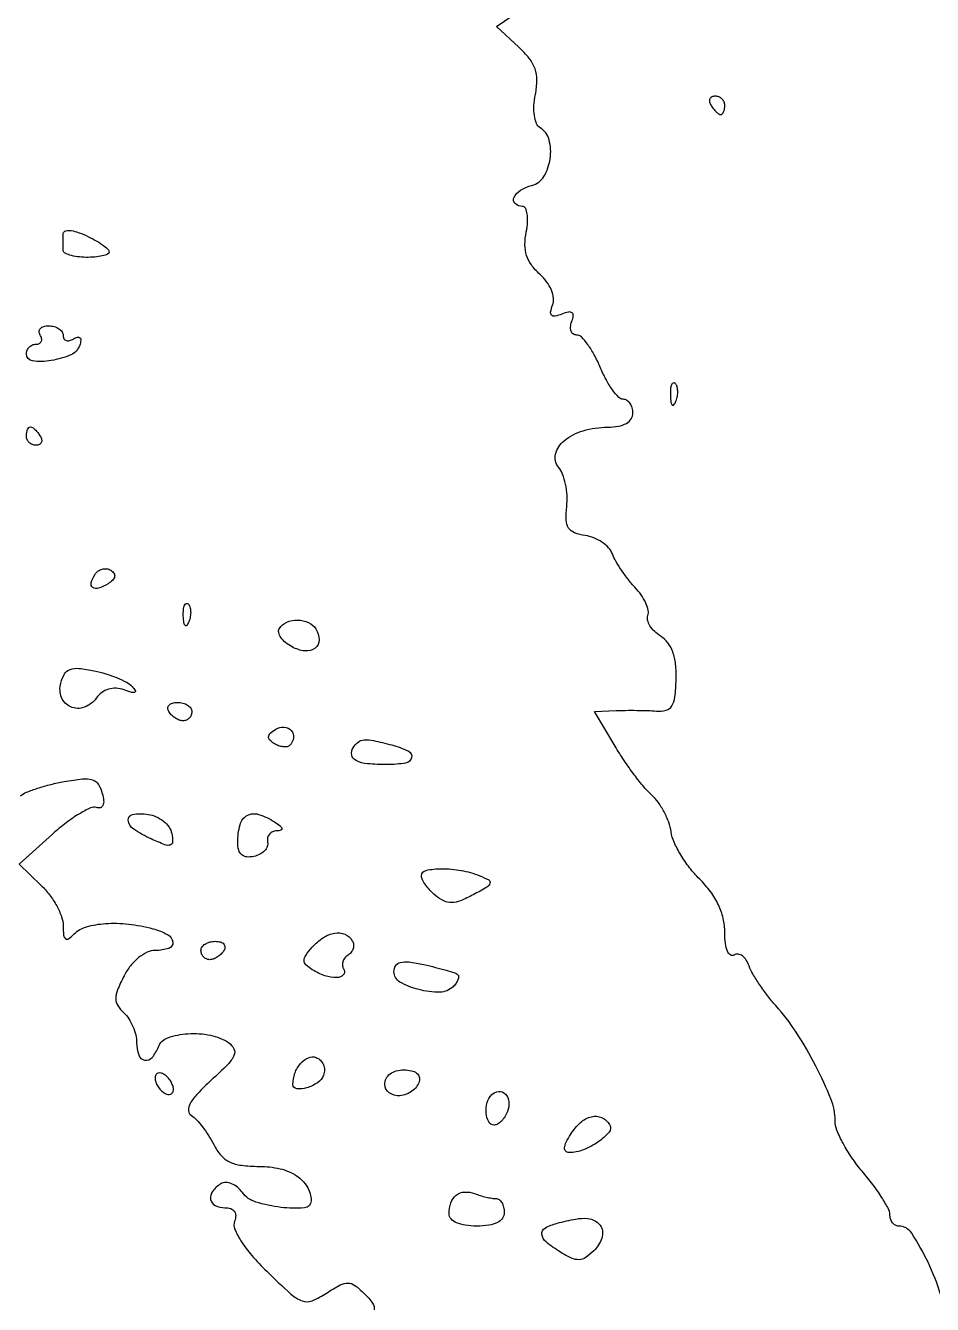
# Model space of a CAD drawing. Extents: x 0 to 4160, y 0 to 3120.
# Drawn here: x 141.9 to 240.6, y 1901.5 to 2040.7 of the extents above; entities that cross this region are included whole.
import ezdxf

# ---------------------------------------------------------------- set-up
doc = ezdxf.new("R2010")
doc.units = 0

msp = doc.modelspace()

# ---------------------------------------------------------------- linework, layer by layer
for points in [[(4159.499279, 606.274193, 0.000001), (4159.667734, 974.478125, 0.000057)], [(757.647081, 3119.740147, 0.000002), (520.492565, 3119.487217, 0.4139)], [(1964.75, 0.149832, 0.000016), (2717.930904, 0.232101, 0.000028), (3351.473438, 0.357111)], [(241.475157, 1902.59475, 0.035686), (240.110028, 1906.06063, 0.032521), (238.335102, 1909.222059, 0.253798), (236.901224, 1910, -0.135803), (236.554326, 1910.09599, -0.096587), (236.252796, 1910.367188, -0.083619), (236.04248, 1910.772272, -0.069997), (235.959359, 1911.25, 0.116021), (235.774757, 1911.93426, 0.018104), (235.061345, 1913.149841, 0.019321), (234.095411, 1914.545021, 0.015763), (232.959359, 1915.962226, -0.02641), (231.826725, 1917.43848, -0.027287), (230.869312, 1919.010369, -0.028319), (230.195973, 1920.456019, -0.095102), (230, 1921.477035, 0.095359), (229.545841, 1923.836698, 0.023929), (227.911523, 1927.417858, 0.025173), (225.776019, 1931.09353, 0.039116), (223.544198, 1934, -0.019096), (222.635508, 1935.090177, -0.016568), (221.766558, 1936.298306, -0.016881), (221.052755, 1937.445383, -0.04599), (220.653655, 1938.313382, 0.059453), (220.334482, 1938.96114, 0.092265), (219.906163, 1939.411253, 0.12386), (219.440956, 1939.596917, 0.173417), (219.007063, 1939.504365, -0.295508), (218.610299, 1939.512733, -0.148055), (218.281094, 1939.918941, -0.069557), (218.06605, 1940.767471, -0.027336), (218, 1941.974687, 0.057472), (217.82499, 1943.492237, 0.053177), (217.308132, 1944.972703, 0.049369), (216.447325, 1946.406137, 0.038044), (215.25, 1947.783704, -0.033477), (214.17238, 1949.000937, -0.028868), (213.207801, 1950.410896, -0.029927), (212.482378, 1951.796065, -0.070723), (212.159534, 1952.912962, 0.052362), (211.899747, 1953.952893, 0.034264), (211.397737, 1955.083309, 0.034351), (210.748961, 1956.129466, 0.054405), (210.044284, 1956.912962, -0.036954), (209.211498, 1957.776432, -0.012835), (208.139802, 1959.13537, -0.01267), (207.031916, 1960.697908, -0.01441), (206.053191, 1962.25), (203.836881, 1966), (206.168441, 1966.110691, -0.008781), (207.21031, 1966.14183, -0.005671), (208.417446, 1966.143007, -0.0057), (209.597879, 1966.11731, -0.010706), (210.550524, 1966.065265, 0.082455), (211.604236, 1966.158815, 0.192012), (212.232455, 1966.61926, 0.112663), (212.570146, 1967.590804, 0.020453), (212.703033, 1969.506985, 0.032487), (212.641617, 1971.183711, 0.061085), (212.341559, 1972.503328, 0.076262), (211.796535, 1973.506162, 0.090872), (211.002288, 1974.230644, -0.051882), (210.344228, 1974.743393, -0.063146), (209.85388, 1975.350902, -0.075043), (209.59562, 1975.956417, -0.15619), (209.624307, 1976.463344, 0.151013), (209.661769, 1977.024613, 0.048687), (209.388187, 1977.822263, 0.04343), (208.891129, 1978.701544, 0.036814), (208.224039, 1979.535111, -0.021363), (207.478498, 1980.409921, -0.016945), (206.747602, 1981.414092, -0.01726), (206.132757, 1982.393092, -0.04043), (205.76066, 1983.172436, 0.096653), (205.34664, 1983.836734, 0.056282), (204.630917, 1984.449816, 0.053324), (203.742511, 1984.922898, 0.060567), (202.811149, 1985.172436, -0.054979), (201.642502, 1985.471639, -0.16248), (201.007875, 1985.987605, -0.135153), (200.743889, 1986.849103, -0.033642), (200.80129, 1988.335737, 0.041714), (200.828075, 1989.527549, 0.036499), (200.661671, 1990.763097, 0.038251), (200.342014, 1991.861063, 0.083432), (199.902905, 1992.616992, -0.241663), (199.586567, 1994.041718, -0.159323), (200.513524, 1995.482389, -0.100305), (202.594312, 1996.573956, -0.06801), (205.25, 1996.968197, 0.040092), (206.42492, 1997.076246, 0.084291), (207.286366, 1997.381002, 0.120089), (207.809011, 1997.865217, 0.147178), (208, 1998.5, 0.068325), (207.921286, 1999.073336, 0.084779), (207.691261, 1999.559375, 0.099803), (207.349771, 1999.884376, 0.14136), (206.948973, 2000, -0.205336), (206.4523, 2000.212949, -0.034495), (205.777108, 2001.028125, -0.032884), (205.072383, 2002.15961, -0.023883), (204.435553, 2003.5, 0.024847), (203.795591, 2004.840319, 0.033916), (203.081502, 2005.971875, 0.036032), (202.393698, 2006.783858, 0.201663), (201.879591, 2007, -0.15396), (201.509004, 2007.116882, -0.1523), (201.270601, 2007.425665, -0.114293), (201.210419, 2007.894746, -0.066702), (201.342084, 2008.449072, 0.052489), (201.512357, 2009.085238, 0.273604), (201.383917, 2009.409168, 0.222458), (201.005319, 2009.49438, 0.037518), (200.275464, 2009.275464, -0.037295), (199.521749, 2009.049024, -0.248041), (199.155865, 2009.14988, -0.260799), (199.04465, 2009.502743, -0.040397), (199.258952, 2010.232435, 0.119292), (199.357414, 2010.991786, 0.071002), (199.1304, 2011.879805, 0.061453), (198.612745, 2012.794914, 0.049461), (197.852965, 2013.633065, -0.051987), (196.953514, 2014.635402, -0.080231), (196.430101, 2015.672609, -0.078554), (196.253425, 2016.838088, -0.0478), (196.395404, 2018.227021, 0.032269), (196.537466, 2019.28982, 0.054761), (196.500681, 2020.185437, 0.078713), (196.307053, 2020.795013, 0.283804), (195.975, 2021, -0.18523), (195.192673, 2021.300118, -0.325594), (195.055914, 2021.946053, -0.148563), (195.757752, 2022.752971, -0.076193), (197, 2023.289749, 0.194065), (198.304263, 2024.259095, 0.101823), (198.999503, 2026.191621, 0.101397), (198.876556, 2028.248321, 0.191131), (197.899256, 2029.562263, -0.161246), (197.503993, 2030.033942, -0.059297), (197.278404, 2030.8844, -0.049265), (197.232254, 2031.972733, -0.035346), (197.386222, 2033.181109, 0.045802), (197.551655, 2034.738079, 0.088317), (197.350255, 2035.97148, 0.08372), (196.725158, 2037.102006, 0.037831), (195.570098, 2038.347455), (193.166264, 2040.575253), (196.670393, 2042.976321, 0.021622)], [(141.352574, 1956.832294, -0.070859), (142.025999, 1957.224497, -0.017549), (143.22853, 1957.664549, -0.017598), (144.654624, 1958.075424, -0.016824), (146.127527, 1958.391947, -0.018475), (148.114163, 1958.67411, -0.102223), (149.182633, 1958.567342, -0.174152), (149.830792, 1958.076467, -0.080672), (150.264342, 1957.097155, -0.039097), (150.405197, 1956.312516, -0.122155), (150.32898, 1955.785547, -0.230395), (150.058062, 1955.542527, -0.156714), (149.636815, 1955.556272, 0.196819), (148.986123, 1955.526871, 0.027144), (147.764562, 1954.878284, 0.027764), (146.336803, 1953.905925, 0.020209), (144.859565, 1952.677208), (141.21913, 1949.391508), (143.609565, 1947.090794, -0.040389), (144.524304, 1946.055776, -0.03626), (145.29781, 1944.850497, -0.038135), (145.831243, 1943.661876, -0.086618), (146, 1942.69504, 0.021304), (146.044277, 1941.656353, 0.214382), (146.25, 1941.286467, 0.327379), (146.593248, 1941.283691, 0.040201), (147.2, 1941.8, -0.128637), (148.524652, 1942.5753, -0.051828), (150.606668, 1942.932902, -0.045343), (153.110759, 1942.872571, -0.036798), (155.75, 1942.369714, -0.056554), (157.373154, 1941.731124, -0.246617), (157.936967, 1940.905937, -0.358385), (157.501866, 1940.230743, -0.077683), (156.02568, 1940, 0.109065), (155.142544, 1939.805043, 0.061812), (154.209188, 1939.222462, 0.055115), (153.337199, 1938.339599, 0.048424), (152.635245, 1937.25, 0.019989), (151.915705, 1935.703841, 0.097617), (151.723978, 1934.762731, 0.144655), (151.940739, 1934.011638, 0.063785), (152.609565, 1933.210573, -0.063549), (153.142022, 1932.57345, -0.041263), (153.59156, 1931.723997, -0.041074), (153.898066, 1930.805735, -0.060087), (154, 1929.960573, 0.082283), (154.221397, 1928.624344, 0.268646), (154.871369, 1928.057138, 0.272381), (155.678338, 1928.341915, 0.083512), (156.361626, 1929.5, -0.220481), (157.396353, 1930.504085, -0.068844), (159.570357, 1930.942245, -0.063833), (162.03475, 1930.779152, -0.098893), (164, 1929.969667, -0.13283), (164.581686, 1929.304862, -0.225335), (164.589971, 1928.580219, -0.087731), (163.908568, 1927.598705, -0.012207), (162.114324, 1925.87785, 0.017052), (160.608397, 1924.405247, 0.062903), (159.818583, 1923.337428, 0.13937), (159.635957, 1922.572115, 0.248566), (159.95476, 1922.02796, -0.066455), (160.508402, 1921.574463, -0.023511), (161.173746, 1920.792158, -0.022852), (161.832507, 1919.853757, -0.024907), (162.382723, 1918.88509, 0.061151), (163.167695, 1917.709952, 0.102792), (164.105168, 1916.990051, 0.083208), (165.394757, 1916.613672, 0.029493), (167.320171, 1916.5, -0.055955), (169.607414, 1916.243231, -0.090544), (171.402372, 1915.475473, -0.112807), (172.549448, 1914.271872, -0.129791), (172.984687, 1912.75, -0.399741), (172.272446, 1911.970203, -0.047612), (169.705475, 1912.034581, -0.04511), (166.956341, 1912.621644, -0.161093), (165.511946, 1913.652775, 0.063487), (164.963904, 1914.231499, 0.076762), (164.320103, 1914.610959, 0.090383), (163.683428, 1914.739418, 0.144083), (163.151704, 1914.593758, 0.093143), (162.260808, 1913.781393, 0.207786), (162.050651, 1912.907415, 0.23941), (162.546436, 1912.246692, 0.114771), (163.606989, 1912, -0.078095), (164.237905, 1911.900852, -0.161439), (164.636064, 1911.609411, -0.165267), (164.775751, 1911.143424, -0.082707), (164.65126, 1910.533581, 0.193388), (164.664541, 1909.685091, 0.043371), (165.351316, 1908.379969, 0.035904), (166.524418, 1906.813756, 0.020185), (168.153748, 1905.08226, 0.00881), (170.773165, 1902.603559, 0.097827), (171.99856, 1901.860416, 0.185496), (173.093024, 1901.878703, 0.049167), (174.669454, 1902.702987, -0.020013), (176.156937, 1903.594665, -0.129415), (176.998825, 1903.803009, -0.159167), (177.746476, 1903.546512, -0.03482), (178.78653, 1902.642042, -0.039626), (179.676807, 1901.598245, -0.210186), (179.831602, 1900.881275, -0.141196)]]:
    msp.add_lwpolyline(points, format="xyb")
for points in [[(216.5, 2032, 0.029505), (216.768994, 2031.617226, 0.035638), (217.066025, 2031.29375, 0.038439), (217.34829, 2031.065539, 0.151918), (217.559017, 2031, 0.210953), (217.727648, 2031.07446, 0.081139), (217.870461, 2031.29375, 0.061769), (217.967655, 2031.617151, 0.042167), (218, 2032, 0.105053), (217.918938, 2032.381556, 0.099167), (217.688914, 2032.70625, 0.09642), (217.345238, 2032.923877, 0.093332), (216.940983, 2033, 0.108972), (216.586039, 2032.921712, 0.182303), (216.3746, 2032.70625, 0.161196), (216.343488, 2032.3821, 0.082592)], [(151, 2016.043019, -0.297818), (150.841129, 2015.799952, -0.045467), (150.264549, 2015.607528, -0.03849), (149.455851, 2015.48175, -0.023982), (148.496337, 2015.453534, -0.028342), (147.537354, 2015.525811, -0.04416), (146.7292, 2015.706663, -0.054759), (146.163329, 2015.957893, -0.268283), (145.996337, 2016.25, 0.00047), (145.997744, 2016.606715, 0.000222), (145.998924, 2017.06714, 0.00022), (145.999734, 2017.549134, 0.00031), (146, 2017.978561, -0.287542), (146.192758, 2018.286031, -0.129456), (146.679701, 2018.381379, -0.065356), (147.467516, 2018.226068, -0.025594), (148.5, 2017.818046, -0.019671), (149.457601, 2017.33539, -0.02781), (150.265625, 2016.826763, -0.026951), (150.859696, 2016.354847, -0.214608)], [(146, 2006.940983, 0.128828), (146.09075, 2006.594615, 0.189514), (146.331859, 2006.398152, 0.146015), (146.697421, 2006.39115, 0.070804), (147.129732, 2006.580179, -0.064616), (147.564415, 2006.776659, -0.280568), (147.826839, 2006.709203, -0.228564), (147.922948, 2006.421805, -0.047794), (147.802613, 2005.889196, -0.214321), (146.849984, 2004.845836, -0.061414), (144.698858, 2004.213515, -0.071315), (142.674789, 2004.171341, -0.379043), (142, 2004.933578, -0.098328), (142.080821, 2005.340576, -0.097775), (142.311086, 2005.686738, -0.09811), (142.654867, 2005.91856, -0.099753), (143.059017, 2006, 0.108972), (143.413961, 2006.078288, 0.182303), (143.6254, 2006.29375, 0.161196), (143.656512, 2006.6179, 0.082592), (143.5, 2007, -0.139169), (143.392057, 2007.379648, -0.191142), (143.521475, 2007.70625, -0.138808), (143.889346, 2007.926733, -0.066118), (144.440983, 2008, -0.06614), (145.036955, 2007.920819, -0.083321), (145.542039, 2007.688914, -0.099271), (145.879855, 2007.344835, -0.145596)], [(212.078947, 2000.416667, 0.018894), (212.137993, 1999.670344, 0.168741), (212.279315, 1999.37858, 0.470617), (212.461564, 1999.395823, 0.054073), (212.683114, 1999.8125, 0.051402), (212.839148, 2000.359369, 0.05415), (212.876576, 2000.916927, 0.060344), (212.797407, 2001.402231, 0.126455), (212.604167, 2001.729167, 0.296942), (212.385309, 2001.77538, 0.208169), (212.200665, 2001.592839, 0.077125), (212.089945, 2001.112848, 0.028489)], [(143.5, 1996, -0.082592), (143.656512, 1995.6179, -0.161196), (143.6254, 1995.29375, -0.182303), (143.413961, 1995.078288, -0.108972), (143.059017, 1995, -0.093332), (142.654762, 1995.076123, -0.09642), (142.311086, 1995.29375, -0.099167), (142.081062, 1995.618444, -0.105053), (142, 1996, -0.042167), (142.032345, 1996.382849, -0.061769), (142.129539, 1996.70625, -0.081139), (142.272352, 1996.92554, -0.210953), (142.440983, 1997, -0.151918), (142.65171, 1996.934461, -0.038439), (142.933975, 1996.70625, -0.035638), (143.231006, 1996.382774, -0.029505)], [(150.885723, 1979.929373, -0.050263), (149.851256, 1979.425666, -0.249192), (149.231135, 1979.510366, -0.31899), (149.055152, 1980.025759, -0.066358), (149.468963, 1980.949781, -0.094768), (149.803462, 1981.31425, -0.096839), (150.246423, 1981.526153, -0.098884), (150.72872, 1981.55319, -0.103479), (151.175861, 1981.391312, -0.099167), (151.527509, 1981.062889, -0.207337), (151.605142, 1980.703881, -0.154764), (151.395325, 1980.322543, -0.051827)], [(159.683114, 1975.8125, -0.054073), (159.461564, 1975.395823, -0.470617), (159.279315, 1975.37858, -0.168741), (159.137993, 1975.670344, -0.018894), (159.078947, 1976.416667, -0.028489), (159.089945, 1977.112848, -0.077125), (159.200665, 1977.592839, -0.208169), (159.385309, 1977.77538, -0.296942), (159.604167, 1977.729167, -0.126455), (159.797407, 1977.402231, -0.060344), (159.876576, 1976.916927, -0.05415), (159.839148, 1976.359369, -0.051402)], [(173.5, 1975, -0.133428), (173.854178, 1973.80566, -0.241427), (173.420714, 1972.910132, -0.192025), (172.318773, 1972.60897, -0.094972), (170.911303, 1973.047469, -0.048177), (170.201485, 1973.520347, -0.070966), (169.694322, 1974.070075, -0.094595), (169.457828, 1974.607104, -0.19745), (169.531009, 1975.050173, -0.154806), (170.326722, 1975.734179, -0.104254), (171.51095, 1975.96822, -0.103309), (172.697943, 1975.70462, -0.149296)], [(153.5, 1968.747469, -0.041853), (153.856012, 1968.308353, -0.471442), (153.801174, 1968.120115, -0.173811), (153.465305, 1968.099247, -0.014535), (152.622945, 1968.370192, 0.072206), (151.760786, 1968.541469, 0.086011), (150.938573, 1968.442615, 0.0869), (150.20405, 1968.074461, 0.075503), (149.596563, 1967.462945, -0.146797), (148.296683, 1966.479044, -0.192651), (146.822334, 1966.514787, -0.202137), (145.82873, 1967.545599, -0.157252), (145.740454, 1969.115497, -0.070685), (146.154492, 1970.103281, -0.172268), (146.754049, 1970.599694, -0.115845), (147.706036, 1970.714206, -0.024097), (149.379946, 1970.445561, -0.022876), (150.647739, 1970.117705, -0.023038), (151.877234, 1969.676036, -0.023597), (152.908971, 1969.192677, -0.080315)], [(160, 1966, -0.092995), (159.928382, 1965.618268, -0.096318), (159.723586, 1965.29375, -0.099231), (159.418051, 1965.076556, -0.105429), (159.059017, 1965, -0.089642), (158.653442, 1965.073302, -0.053229), (158.2129, 1965.29375, -0.051032), (157.806203, 1965.617485, -0.06081), (157.5, 1966, -0.139169), (157.392057, 1966.379648, -0.191142), (157.521475, 1966.70625, -0.138808), (157.889346, 1966.926733, -0.066118), (158.440983, 1967, -0.062283), (159.037096, 1966.925455, -0.080552), (159.542039, 1966.70625, -0.097988), (159.879982, 1966.381379, -0.153634)], [(170.670698, 1962.337364, -0.153631), (170.378481, 1962.18504, -0.07132), (169.946338, 1962.170668, -0.060597), (169.448448, 1962.287351, -0.050625), (168.959768, 1962.524864, -0.060422), (168.4716, 1962.915023, -0.226851), (168.348035, 1963.276151, -0.186249), (168.545279, 1963.650668, -0.040481), (169.143237, 1964.092954, -0.157206), (170.05161, 1964.319174, -0.199326), (170.818949, 1963.937773, -0.211223), (171.063109, 1963.147618, -0.168767)], [(181.75, 1962.369714, -0.041951), (183.560922, 1961.717508, -0.357004), (183.914425, 1960.995776, -0.305578), (183.26949, 1960.398182, -0.037437), (181.25, 1960.237612, -0.022989), (179.116125, 1960.326144, -0.093122), (177.868434, 1960.675681, -0.22945), (177.404404, 1961.272527, -0.193184), (177.542705, 1962.069098, -0.09138), (178.098496, 1962.682915, -0.146379), (178.754537, 1962.931367, -0.072676), (179.762195, 1962.8569, -0.010744)], [(157.815635, 1952.736879, -0.045386), (157.907025, 1951.803858, -0.342629), (157.655056, 1951.47464, -0.160551), (157.067705, 1951.510533, -0.012028), (155.575851, 1952.147394, -0.040936), (153.685215, 1953.203333, -0.216937), (153.078456, 1954.187756, -0.410099), (153.56363, 1954.821677, -0.070338), (155.239784, 1954.819551, -0.069533), (156.12113, 1954.565586, -0.065224), (156.920352, 1954.075951, -0.069569), (157.519977, 1953.434819, -0.106575)], [(169, 1954, -0.021149), (169.621859, 1953.559769, -0.167501), (169.8125, 1953.269141, -0.405416), (169.704915, 1953.081977, -0.066727), (169.25, 1953.015313, 0.098912), (168.792376, 1952.918045, 0.118516), (168.440625, 1952.654756, 0.120685), (168.251122, 1952.264561, 0.105102), (168.25, 1951.80939, -0.145115), (168.210627, 1951.325854, -0.098335), (167.9125, 1950.8561, -0.082719), (167.400287, 1950.471389, -0.066051), (166.75, 1950.236066, -0.07458), (165.975083, 1950.184521, -0.159839), (165.429278, 1950.414938, -0.150736), (165.105977, 1950.936251, -0.064061), (165, 1951.760009, -0.063627), (165.24652, 1953.689391, -0.20431), (166.021187, 1954.693252, -0.208114), (167.269947, 1954.818693, -0.065966)], [(191.326679, 1948.139732, -0.031455), (192.304161, 1947.681692, -0.365346), (192.445565, 1947.316187, -0.178828), (192.102546, 1946.896604, -0.010038), (190.610767, 1946.059281, -0.026569), (189.230829, 1945.412546, -0.091168), (188.265356, 1945.213504, -0.118111), (187.434122, 1945.393855, -0.06106), (186.534089, 1945.971709, -0.03091), (185.946982, 1946.523638, -0.033734), (185.450639, 1947.128674, -0.035916), (185.102736, 1947.698947, -0.119561), (185, 1948.122445, -0.354872), (185.489694, 1948.725514, -0.051052), (187.186043, 1948.903853, -0.045866), (189.313721, 1948.714125, -0.048716)], [(163.5, 1940, -0.06081), (163.193797, 1939.617485, -0.051032), (162.7871, 1939.29375, -0.053229), (162.346558, 1939.073302, -0.089642), (161.940983, 1939, -0.105429), (161.581949, 1939.076556, -0.099231), (161.276414, 1939.29375, -0.096318), (161.071618, 1939.618268, -0.092995), (161, 1940, -0.153634), (161.120018, 1940.381379, -0.097988), (161.457961, 1940.70625, -0.080552), (161.962904, 1940.925455, -0.062283), (162.559017, 1941, -0.066118), (163.110654, 1940.926733, -0.138808), (163.478525, 1940.70625, -0.191142), (163.607943, 1940.379648, -0.139169)], [(177.457295, 1941.069098, -0.110145), (177.597587, 1940.665018, -0.099917), (177.560288, 1940.224179, -0.094986), (177.350569, 1939.814355, -0.088941), (177, 1939.5, 0.088941), (176.649431, 1939.185645, 0.094986), (176.439712, 1938.775821, 0.099917), (176.402413, 1938.334982, 0.110145), (176.542705, 1937.930902, -0.342303), (176.479627, 1937.338217, -0.202444), (175.790601, 1937.042282, -0.08415), (174.472539, 1937.257315, -0.058794), (173.111899, 1937.909681, -0.048587), (172.42511, 1938.444495, -0.205854), (172.223797, 1938.912744, -0.156763), (172.40162, 1939.465978, -0.025695), (173.111899, 1940.356331, -0.064104), (174.31295, 1941.405533, -0.10726), (175.55506, 1941.896302, -0.142198), (176.647806, 1941.764627, -0.154922)], [(188.933333, 1937.366518, -0.21328), (189.028263, 1937.145264, -0.087877), (188.965208, 1936.817866, -0.065294), (188.758914, 1936.436603, -0.043442), (188.433333, 1936.06026, -0.192089), (186.991435, 1935.465522, -0.065253), (184.698045, 1935.738959, -0.068031), (182.654139, 1936.566819, -0.268727), (182, 1937.696032, -0.142793), (182.190936, 1938.350979, -0.195385), (182.686422, 1938.702884, -0.092005), (183.6197, 1938.747857, -0.018928), (185.25, 1938.46264, -0.008357), (186.526397, 1938.166793, -0.011193), (187.672604, 1937.853442, -0.008516), (188.612939, 1937.556084, -0.105875)], [(174.329869, 1926.417241, -0.153817), (173.686386, 1925.607771, -0.075752), (172.485974, 1925.03869, -0.103976), (171.415454, 1924.948265, -0.378647), (171, 1925.418213, -0.08856), (171.216997, 1926.633742, -0.089217), (171.840988, 1927.695603, -0.108599), (172.681082, 1928.32791, -0.201476), (173.519616, 1928.354099, -0.103794), (173.994697, 1928.047402, -0.098942), (174.316194, 1927.570805, -0.096756), (174.434319, 1926.997793, -0.094478)], [(184.750467, 1925.75, -0.158083), (183.960832, 1924.678258, -0.13487), (182.638975, 1924.189563, -0.175333), (181.484986, 1924.49796, -0.245384), (181, 1925.426676, -0.12024), (181.15323, 1926.054646, -0.111791), (181.58104, 1926.561201, -0.09567), (182.248452, 1926.888599, -0.066422), (183.083333, 1927, -0.053387), (183.889009, 1926.91373, -0.107922), (184.466685, 1926.649944, -0.156475), (184.754141, 1926.244726, -0.158297)], [(156, 1926.118034, 0.085235), (156.073533, 1925.689814, 0.053414), (156.29375, 1925.230237, 0.051777), (156.617474, 1924.810561, 0.064269), (157, 1924.5, 0.076764), (157.382383, 1924.338175, 0.154201), (157.70625, 1924.357263, 0.186277), (157.920761, 1924.550471, 0.117858), (158, 1924.881966, 0.085235), (157.926467, 1925.310186, 0.053414), (157.70625, 1925.769763, 0.051777), (157.382526, 1926.189439, 0.064269), (157, 1926.5, 0.076764), (156.617617, 1926.661825, 0.154201), (156.29375, 1926.642737, 0.186277), (156.079239, 1926.449529, 0.117858)], [(194.349337, 1922.467975, -0.049338), (194.067624, 1921.906452, -0.054508), (193.689174, 1921.431218, -0.061742), (193.276066, 1921.106576, -0.136521), (192.893011, 1921, -0.274485), (192.304248, 1921.34955, -0.106073), (192.024079, 1922.295693, -0.086873), (192.135277, 1923.441138, -0.129546), (192.63948, 1924.306147, -0.180118), (193.40437, 1924.656002, -0.227328), (194.119949, 1924.374754, -0.167036), (194.497803, 1923.524603, -0.113895)], [(205.468991, 1921.050173, -0.32672), (205.404399, 1920.223733, -0.064165), (204.228753, 1919.165109, -0.057342), (202.593422, 1918.29209, -0.094228), (201.057268, 1918, -0.201645), (200.698174, 1918.150957, -0.218918), (200.570991, 1918.506138, -0.092717), (200.741941, 1919.118846, -0.025319), (201.232073, 1920, -0.06884), (202.295638, 1921.273761, -0.124299), (203.487617, 1921.91, -0.167119), (204.597602, 1921.811832, -0.150581)], [(193.081787, 1913, -0.16037), (193.432018, 1912.884702, -0.096657), (193.730275, 1912.559375, -0.078243), (193.931713, 1912.073654, -0.05931), (194, 1911.5, -0.152103), (193.797909, 1910.851045, -0.12651), (193.25, 1910.375, -0.082504), (192.322075, 1910.088963, -0.033607), (191, 1910, -0.035494), (189.76206, 1910.087989, -0.069187), (188.8125, 1910.361111, -0.101224), (188.214297, 1910.78816, -0.189483), (188, 1911.333333, -0.082269), (188.201368, 1912.548895, -0.144346), (188.78484, 1913.374806, -0.157365), (189.681793, 1913.709218, -0.10314), (190.779553, 1913.531099, 0.019119), (191.376758, 1913.327759, 0.015806), (192.026743, 1913.15601, 0.016097), (192.633475, 1913.03647, 0.040608)], [(204.559307, 1909.904039, -0.141527), (204.707378, 1909.37395, -0.074156), (204.599513, 1908.691849, -0.064171), (204.265061, 1907.968418, -0.056105), (203.745016, 1907.316445, -0.046091), (202.866458, 1906.586478, -0.139905), (202.136873, 1906.34214, -0.120995), (201.323116, 1906.503428, -0.03045), (200.126692, 1907.152953, -0.03087), (198.562473, 1908.269584, -0.195012), (198.099184, 1909.109784, -0.304312), (198.44482, 1909.786715, -0.063155), (199.75, 1910.310674, -0.017372), (201.771075, 1910.764475, -0.067724), (203.047643, 1910.829495, -0.116604), (203.914667, 1910.545525, -0.117676)]]:
    msp.add_lwpolyline(points, format="xyb", close=True)

doc.saveas('drawing.dxf')
